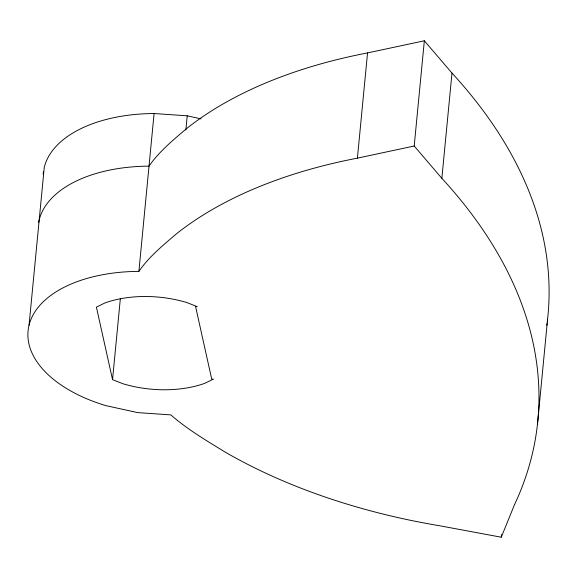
<?xml version="1.0" encoding="UTF-8"?>
<svg xmlns="http://www.w3.org/2000/svg" width="578" height="578" viewBox="0 0 578 578"><rect width="100%" height="100%" fill="white"/><g stroke="black" fill="none" stroke-linecap="round" stroke-linejoin="round"><path stroke-width="0.87" d="M38.639 222.537A127.37 71.036 5.5 0 1 149.023 166.146C159.181 151.436 173.089 140.143 186.564 128.591A432.532 241.243 5.5 0 1 367.543 52.916L424.339 40.785L451.989 73.088L441.859 178.32A788.161 439.591 5.5 0 1 514.499 504.702L501.27 537.215L439.208 525.684A432.532 241.243 5.5 0 1 224.987 451.989C206.31 440.544 187.373 429.36 170.828 414.896L137.68 412.613L105.709 405.597A127.37 71.036 5.5 0 1 29.059 325.176L44.26 167.331A127.37 71.036 5.5 0 1 154.088 113.534L187.229 115.817L201.057 118.851M112.544 379.652L96.403 307.128L104.929 302.951A82.791 46.175 5.5 0 1 186.802 302.54L197.17 306.622L195.595 306.629L211.736 379.154L213.311 379.146L204.785 383.322A82.791 46.175 5.5 0 1 122.912 383.734L112.544 379.652L120.361 298.501M29.059 325.176A127.37 71.036 5.5 0 1 138.886 271.378L154.088 113.534M185.856 130.086L187.229 115.817M138.886 271.378C149.052 256.668 162.96 245.375 176.427 233.823A432.532 241.243 5.5 0 1 357.406 158.148L367.543 52.916M441.859 178.32L414.202 146.017L424.339 40.785M501.27 537.215L501.523 534.534M537.453 424.368L547.59 319.135M357.406 158.148L414.202 146.017M43.177 174.325A127.37 71.036 5.5 0 1 43.437 171.673M451.989 73.088A788.161 439.591 5.5 0 1 547.279 321.787M547.055 323.55A788.161 439.591 5.5 0 1 546.817 325.32"/></g></svg>
